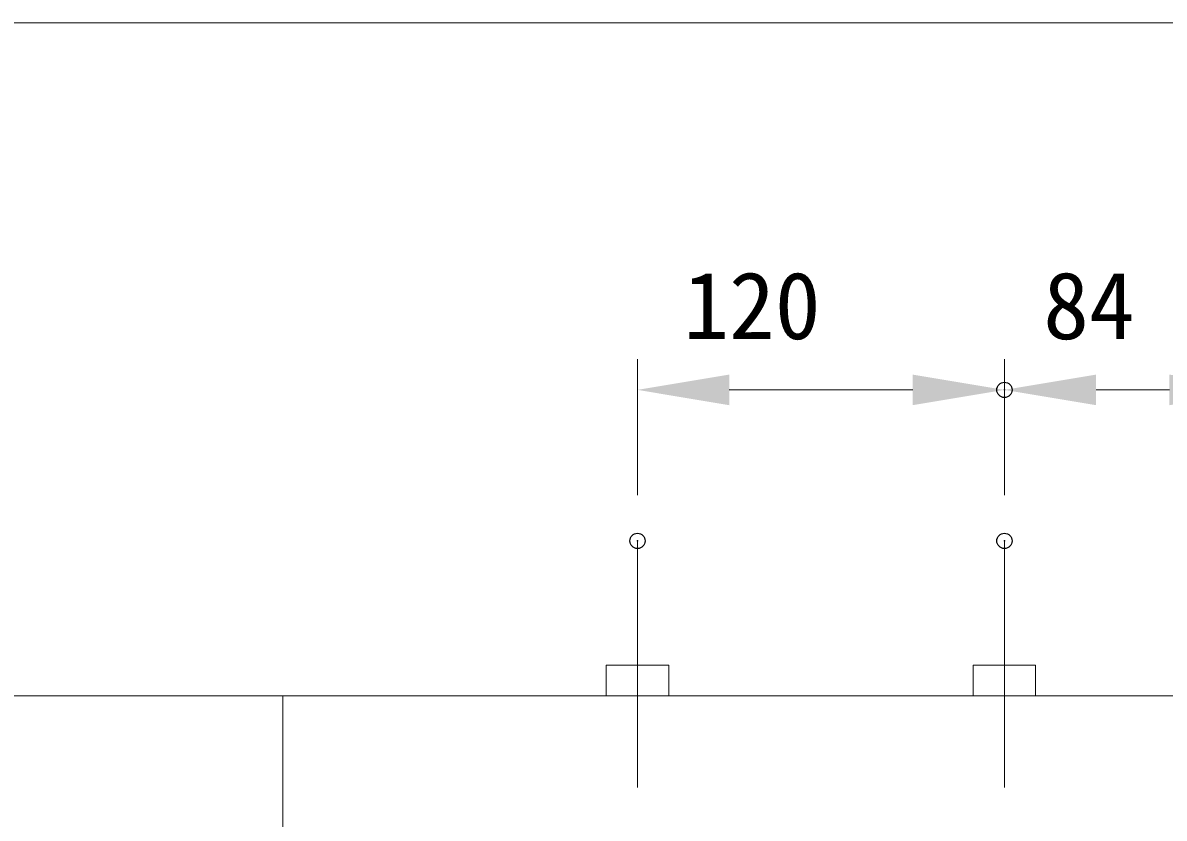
# Model space of a CAD drawing. Units: millimetres on the paper. Extents: x -203 to 203, y -143 to 143.
# Drawn here: x -69.7 to -32.37, y 112 to 138 of the extents above; entities that cross this region are included whole.
import ezdxf
from ezdxf.enums import TextEntityAlignment as Align

# ---------------------------------------------------------------- set-up
doc = ezdxf.new("R2010")
doc.units = ezdxf.units.MM
doc.header["$PDMODE"] = 32
doc.header["$PDSIZE"] = 0.5
for name, color, linetype, lineweight in [('0-4_図面_FORMAT$01_WAKU$OUT_LINE', 6, 'Continuous', 18), ('0-6_DIMENSION_LINES$02_DIMENSI', 7, 'Continuous', 20), ('0-9_DIMENSION_LINES$03_LINES', 7, 'Continuous', 18), ('0-B_DIMENSION_LINES$01_CENTER_', 7, 'Continuous', 20), ('0-C_DIMENSION_LINES$想像線', 4, 'Continuous', 18), ('0-E_WAKU_INVISIBLE', 7, 'Continuous', 18)]:
    doc.layers.add(name, color=color, linetype=linetype, lineweight=lineweight)
doc.layers.add('0-7_DEFPOINTS', color=7, linetype='Continuous')
doc.styles.add('ＭＳ ゴシック', font='')
doc.styles.get('ＭＳ ゴシック').set_extended_font_data('MS Gothic')

# ---------------------------------------------------------------- blocks, each defined once
blk = doc.blocks.new('D4')
at = {"layer": '0-6_DIMENSION_LINES$02_DIMENSI'}
for p, q in [((172.402, 271.063), (172.402, 275.5)), ((180.8, 266), (180.8, 275.5)), ((177.8, 274.5), (175.402, 274.5))]:
    blk.add_line(p, q, dxfattribs=at)
for points in [[(175.402, 275), (175.402, 274), (172.402, 274.5)], [(177.8, 274), (177.8, 275), (180.8, 274.5)]]:
    blk.add_solid(points, dxfattribs=at)
at = {"layer": '0-7_DEFPOINTS'}
for p in [(172.402, 274.5), (172.402, 269.563), (180.8, 264.5)]:
    blk.add_point(p, dxfattribs=at)
at = {"layer": '0-6_DIMENSION_LINES$02_DIMENSI', "style": 'ＭＳ ゴシック'}
blk.add_text('84', height=2.199, dxfattribs=at).set_placement((173.672, 275.5), align=Align.BOTTOM_LEFT)
blk = doc.blocks.new('D5')
at = {"layer": '0-6_DIMENSION_LINES$02_DIMENSI'}
for p, q in [((160.402, 271.063), (160.402, 275.5)), ((172.402, 271.063), (172.402, 275.5)), ((163.402, 274.5), (169.402, 274.5))]:
    blk.add_line(p, q, dxfattribs=at)
for points in [[(163.402, 275), (163.402, 274), (160.402, 274.5)], [(169.402, 274), (169.402, 275), (172.402, 274.5)]]:
    blk.add_solid(points, dxfattribs=at)
at = {"layer": '0-7_DEFPOINTS'}
for p in [(172.402, 274.5), (160.402, 269.563), (172.402, 269.563)]:
    blk.add_point(p, dxfattribs=at)
at = {"layer": '0-6_DIMENSION_LINES$02_DIMENSI', "style": 'ＭＳ ゴシック'}
blk.add_text('120', height=2.199, dxfattribs=at).set_placement((161.902, 275.5), align=Align.BOTTOM_LEFT)

msp = doc.modelspace()

# ---------------------------------------------------------------- linework, layer by layer
at = {"layer": '0-4_図面_FORMAT$01_WAKU$OUT_LINE'}
msp.add_lwpolyline([(-198, -138), (198, -138), (198, 138), (-198, 138)], close=True, dxfattribs=at)
at = {"layer": '0-9_DIMENSION_LINES$03_LINES'}
msp.add_line((-29.2, 116), (-119.2, 116), dxfattribs=at)
at = {"layer": '0-B_DIMENSION_LINES$01_CENTER_'}
for p, q in [((-49.598, 113), (-49.598, 121.063)), ((-37.598, 113), (-37.598, 121.063)), ((-61.2, 116), (-61.2, 106.652))]:
    msp.add_line(p, q, dxfattribs=at)
at = {"layer": '0-C_DIMENSION_LINES$想像線'}
for p, q in [((-50.618, 117), (-48.578, 117)), ((-50.618, 117), (-48.578, 117)), ((-50.618, 116), (-50.618, 117)), ((-48.578, 116), (-48.578, 117)), ((-38.618, 117), (-36.578, 117)), ((-38.618, 117), (-36.578, 117)), ((-38.618, 116), (-38.618, 117)), ((-36.578, 116), (-36.578, 117))]:
    msp.add_line(p, q, dxfattribs=at)
at = {"layer": '0-E_WAKU_INVISIBLE'}
msp.add_line((198, 138), (-198, 138), dxfattribs=at)

# ---------------------------------------------------------------- block references
at = {"layer": '0-6_DIMENSION_LINES$02_DIMENSI'}
for name in ['D5', 'D4']:
    msp.add_blockref(name, (-210, -148.5), dxfattribs=at)

doc.saveas('drawing.dxf')
